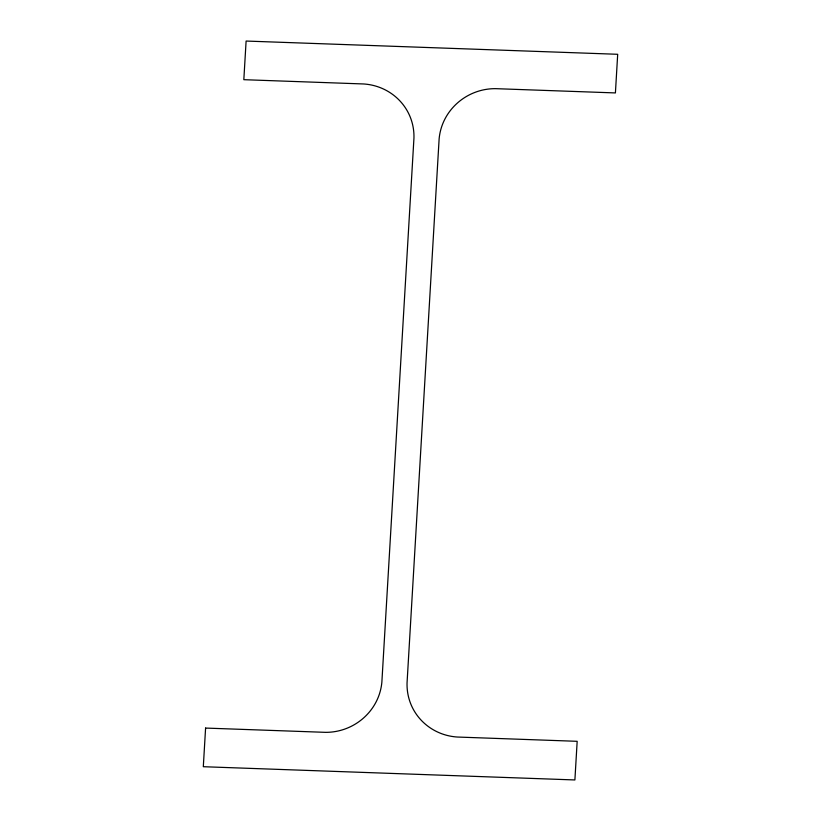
<?xml version="1.0" encoding="UTF-8"?>
<svg xmlns="http://www.w3.org/2000/svg" width="821" height="821" viewBox="0 0 821 821"><rect width="100%" height="100%" fill="white"/><g stroke="black" fill="none" stroke-linecap="round" stroke-linejoin="round"><path stroke-width="1.23" d="M205.589 728.073L203.31 766.711L574.895 779.95L577.173 741.312L457.276 737.032C428.675 735.123 406.354 712.023 407.042 683.072L439.132 138.821C441.79 110.035 466.862 88.483 495.504 88.658L615.411 92.927L617.69 54.289L246.105 41.05L243.827 79.688L363.724 83.968C392.325 85.877 414.646 108.977 413.958 137.928L381.868 682.179C379.21 710.965 354.138 732.517 325.496 732.342L205.589 728.073"/></g></svg>
